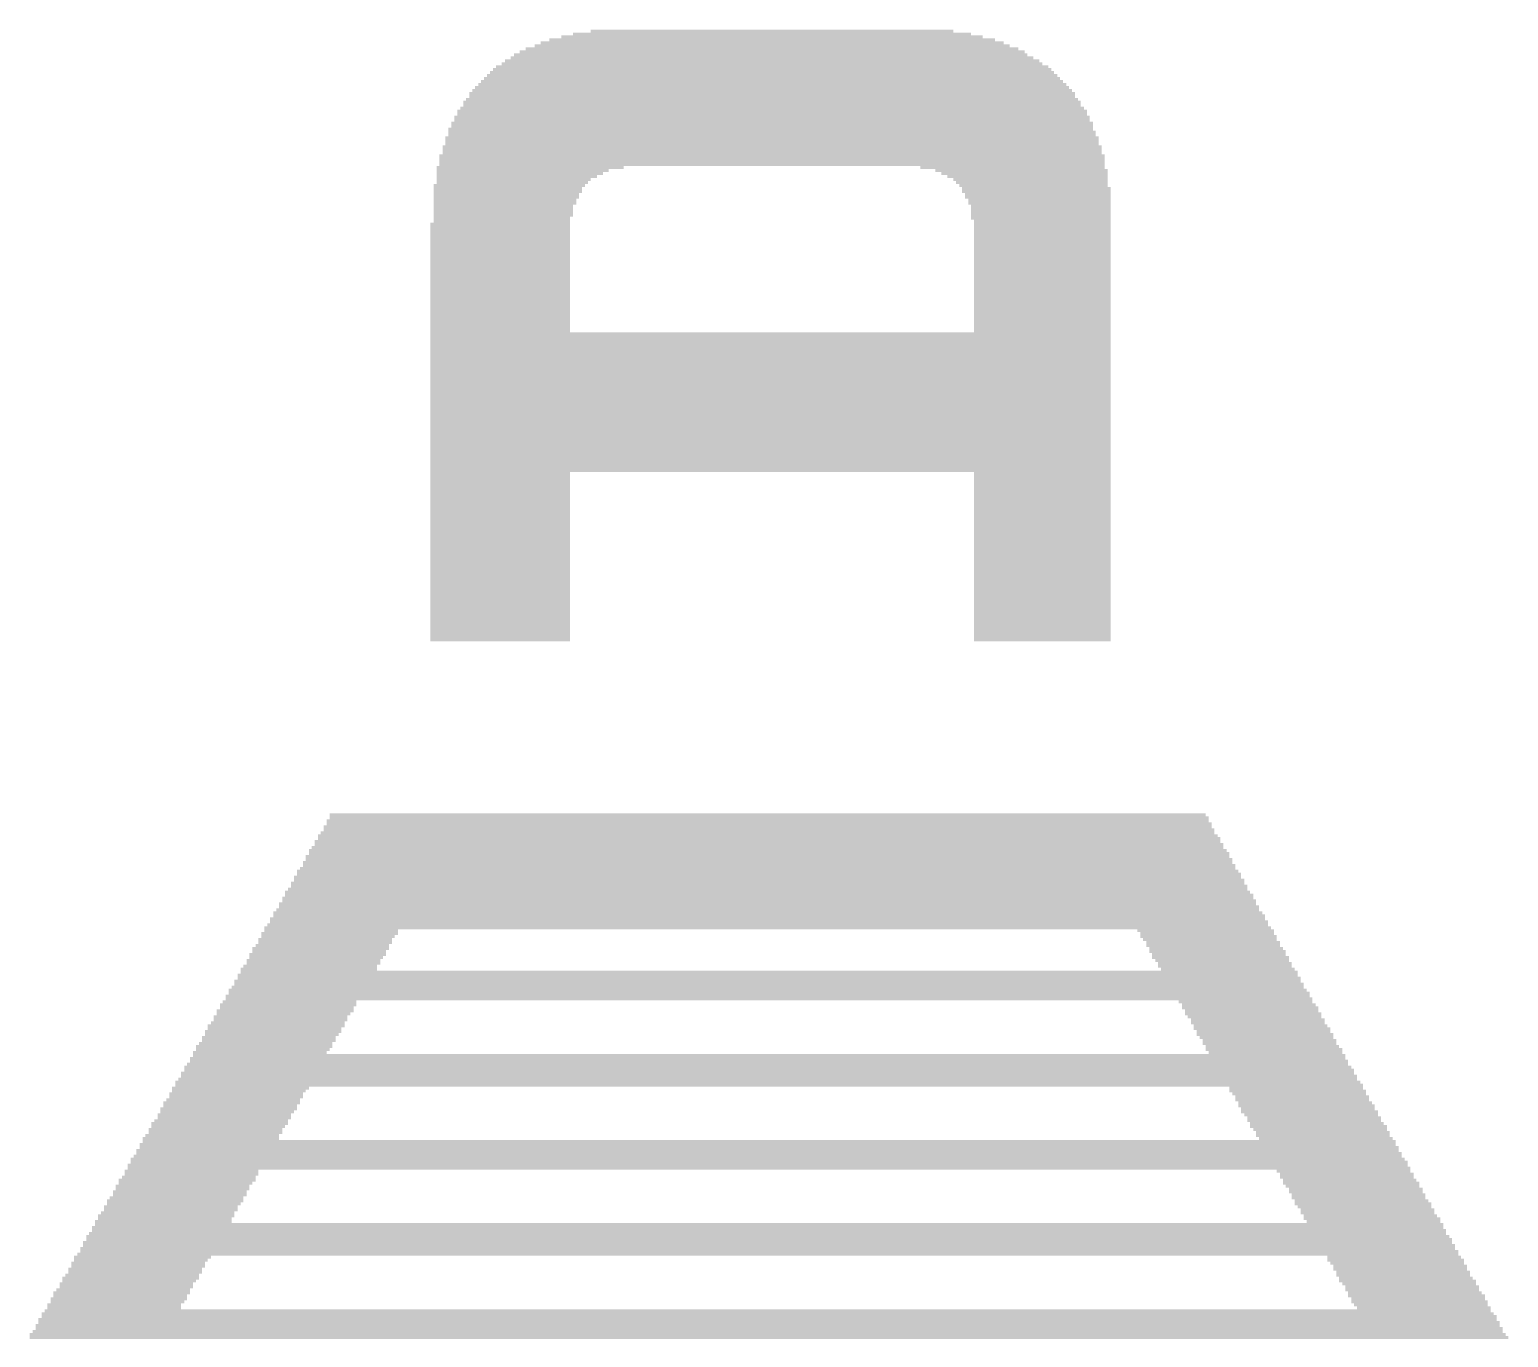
# Model space of a CAD drawing. Extents: x -51 to 50, y -27 to 29.
# Drawn here: x -48.42 to -37.88, y 11.87 to 21.2 of the extents above; entities that cross this region are included whole.
import ezdxf

# ---------------------------------------------------------------- set-up
doc = ezdxf.new("R2010")
doc.units = 0
doc.layers.add('201', color=6, linetype='CONTINUOUS')

# ---------------------------------------------------------------- blocks, each defined once
blk = doc.blocks.new('RECT')
blk.add_solid([(-0.5, -0.5), (0.5, -0.5), (-0.5, 0.5), (0.5, 0.5)])

msp = doc.modelspace()

# ---------------------------------------------------------------- block references
at = {"layer": '201', "rotation": 180}
for p, xscale, yscale in [((-43.1279, 21.1878), 2.5832, 0.0211), ((-43.1279, 21.082), 3.3858, 0.0213), ((-43.1267, 21.1032), 3.302, 0.0211), ((-43.1267, 21.1243), 3.175, 0.0211), ((-43.1279, 21.1455), 3.0048, 0.0213), ((-43.1279, 21.1667), 2.8372, 0.0211), ((-43.1267, 20.9762), 3.81, 0.0211), ((-43.1279, 20.9973), 3.7262, 0.0211), ((-43.1381, 21.0185), 3.6601, 0.0213), ((-43.1279, 21.0397), 3.5992, 0.0211), ((-43.1279, 21.0608), 3.5128, 0.0211), ((-43.1267, 20.8703), 4.064, 0.0211), ((-43.1279, 20.8915), 4.0208, 0.0213), ((-43.1279, 20.9127), 3.9802, 0.0211), ((-43.1267, 20.9338), 3.937, 0.0211), ((-43.1279, 20.955), 3.8532, 0.0213), ((-43.1279, 20.7645), 4.2748, 0.0213), ((-43.1279, 20.7857), 4.2342, 0.0211), ((-43.1267, 20.8068), 4.191, 0.0211), ((-43.1279, 20.828), 4.1478, 0.0213), ((-43.1279, 20.8492), 4.1072, 0.0211), ((-43.1279, 20.6798), 4.4018, 0.0211), ((-43.1279, 20.6587), 4.4018, 0.0211), ((-43.1279, 20.701), 4.3612, 0.0213), ((-43.1267, 20.7433), 4.318, 0.0211), ((-43.1267, 20.7222), 4.318, 0.0211), ((-43.1279, 20.574), 4.5288, 0.0213), ((-43.1279, 20.5528), 4.5288, 0.0211), ((-43.1279, 20.6163), 4.4882, 0.0211), ((-43.1279, 20.5952), 4.4882, 0.0211), ((-43.1267, 20.6375), 4.445, 0.0213), ((-43.1381, 20.4893), 4.5949, 0.0211), ((-43.1279, 20.4682), 4.6152, 0.0211), ((-43.1279, 20.447), 4.6152, 0.0213), ((-43.1267, 20.5317), 4.572, 0.0211), ((-43.1267, 20.5105), 4.572, 0.0213), ((-43.1267, 20.3623), 4.699, 0.0211), ((-43.1267, 20.3412), 4.699, 0.0211), ((-43.1279, 20.4258), 4.6558, 0.0211), ((-43.1279, 20.4047), 4.6558, 0.0211), ((-43.1279, 20.3835), 4.6558, 0.0213), ((-43.1279, 20.2988), 4.7422, 0.0211), ((-43.1279, 20.2777), 4.7422, 0.0211), ((-43.1279, 20.2565), 4.7422, 0.0213), ((-43.1279, 20.2353), 4.7422, 0.0211), ((-43.1267, 20.32), 4.699, 0.0213), ((-44.8526, 20.2142), 1.3335, 0.0211), ((-44.9263, 20.1718), 1.1862, 0.0211), ((-44.9059, 20.193), 1.2268, 0.0213), ((-44.9478, 20.1507), 1.143, 0.0211), ((-44.9694, 20.1295), 1.0998, 0.0213), ((-41.4134, 20.2142), 1.3132, 0.0211), ((-41.3499, 20.193), 1.2268, 0.0213), ((-41.3283, 20.1718), 1.1836, 0.0211), ((-41.308, 20.1507), 1.143, 0.0211), ((-41.2864, 20.1295), 1.0998, 0.0213), ((-45.0215, 20.0237), 1.0363, 0.0211), ((-44.9999, 20.0872), 1.0795, 0.0211), ((-45.0113, 20.066), 1.0566, 0.0213), ((-45.0113, 20.0448), 1.0566, 0.0211), ((-44.9796, 20.1083), 1.0795, 0.0211), ((-41.2763, 20.1083), 1.0795, 0.0211), ((-41.2648, 20.0872), 1.0566, 0.0211), ((-41.2433, 20.066), 1.0592, 0.0213), ((-41.2433, 20.0448), 1.0592, 0.0211), ((-41.2331, 20.0237), 1.0389, 0.0211), ((-45.0215, 20.0025), 1.0363, 0.0213), ((-45.0317, 19.9813), 1.016, 0.0211), ((-45.0317, 19.9602), 1.016, 0.0211), ((-45.0431, 19.939), 0.9931, 0.0213), ((-45.0431, 19.9178), 0.9931, 0.0211), ((-41.2331, 20.0025), 1.0389, 0.0213), ((-41.2217, 19.9813), 1.016, 0.0211), ((-41.2217, 19.9602), 1.016, 0.0211), ((-41.2115, 19.939), 0.9957, 0.0213), ((-41.2115, 19.9178), 0.9957, 0.0211), ((-45.0647, 19.812), 0.9957, 0.0213), ((-45.0431, 19.8967), 0.9931, 0.0211), ((-45.0431, 19.8755), 0.9931, 0.0213), ((-45.0533, 19.8543), 0.9728, 0.0211), ((-45.0533, 19.8332), 0.9728, 0.0211), ((-41.2115, 19.8967), 0.9957, 0.0211), ((-41.2115, 19.8755), 0.9957, 0.0213), ((-41.2115, 19.8543), 0.9957, 0.0211), ((-41.2013, 19.8332), 0.9754, 0.0211), ((-41.2013, 19.812), 0.9754, 0.0213), ((-45.0647, 19.7908), 0.9957, 0.0211), ((-45.0647, 19.7697), 0.9957, 0.0211), ((-45.0647, 19.7485), 0.9957, 0.0213), ((-45.0647, 19.7273), 0.9957, 0.0211), ((-45.0647, 19.7062), 0.9957, 0.0211), ((-41.2013, 19.7908), 0.9754, 0.0211), ((-41.2013, 19.7697), 0.9754, 0.0211), ((-41.2013, 19.7485), 0.9754, 0.0213), ((-41.2013, 19.7273), 0.9754, 0.0211), ((-41.2013, 19.7062), 0.9754, 0.0211), ((-45.0647, 19.685), 0.9957, 0.0213), ((-45.0647, 19.6638), 0.9957, 0.0211), ((-45.0647, 19.6427), 0.9957, 0.0211), ((-45.0647, 19.6215), 0.9957, 0.0213), ((-45.0647, 19.6003), 0.9957, 0.0211), ((-41.2013, 19.685), 0.9754, 0.0213), ((-41.2013, 19.6638), 0.9754, 0.0211), ((-41.2013, 19.6427), 0.9754, 0.0211), ((-41.2013, 19.6215), 0.9754, 0.0213), ((-41.2013, 19.6003), 0.9754, 0.0211), ((-45.0647, 19.5792), 0.9957, 0.0211), ((-45.0647, 19.558), 0.9957, 0.0213), ((-45.0647, 19.5368), 0.9957, 0.0211), ((-45.0647, 19.5157), 0.9957, 0.0211), ((-45.0647, 19.4945), 0.9957, 0.0213), ((-41.2013, 19.5792), 0.9754, 0.0211), ((-41.2013, 19.558), 0.9754, 0.0213), ((-41.2013, 19.5368), 0.9754, 0.0211), ((-41.2013, 19.5157), 0.9754, 0.0211), ((-41.2013, 19.4945), 0.9754, 0.0213), ((-45.0647, 19.4733), 0.9957, 0.0211), ((-45.0647, 19.4522), 0.9957, 0.0211), ((-45.0647, 19.431), 0.9957, 0.0213), ((-45.0647, 19.4098), 0.9957, 0.0211), ((-45.0647, 19.3887), 0.9957, 0.0211), ((-41.2013, 19.4733), 0.9754, 0.0211), ((-41.2013, 19.4522), 0.9754, 0.0211), ((-41.2013, 19.431), 0.9754, 0.0213), ((-41.2013, 19.4098), 0.9754, 0.0211), ((-41.2013, 19.3887), 0.9754, 0.0211), ((-45.0647, 19.3675), 0.9957, 0.0213), ((-45.0647, 19.3463), 0.9957, 0.0211), ((-45.0647, 19.3252), 0.9957, 0.0211), ((-45.0647, 19.304), 0.9957, 0.0213), ((-45.0647, 19.2828), 0.9957, 0.0211), ((-41.2013, 19.3675), 0.9754, 0.0213), ((-41.2013, 19.3463), 0.9754, 0.0211), ((-41.2013, 19.3252), 0.9754, 0.0211), ((-41.2013, 19.304), 0.9754, 0.0213), ((-41.2013, 19.2828), 0.9754, 0.0211), ((-45.0647, 19.2617), 0.9957, 0.0211), ((-45.0647, 19.2405), 0.9957, 0.0213), ((-45.0647, 19.2193), 0.9957, 0.0211), ((-45.0647, 19.1982), 0.9957, 0.0211), ((-45.0647, 19.177), 0.9957, 0.0213), ((-41.2013, 19.2617), 0.9754, 0.0211), ((-41.2013, 19.2405), 0.9754, 0.0213), ((-41.2013, 19.2193), 0.9754, 0.0211), ((-41.2013, 19.1982), 0.9754, 0.0211), ((-41.2013, 19.177), 0.9754, 0.0213), ((-45.0647, 19.1558), 0.9957, 0.0211), ((-45.0647, 19.1347), 0.9957, 0.0211), ((-45.0647, 19.1135), 0.9957, 0.0213), ((-45.0647, 19.0923), 0.9957, 0.0211), ((-45.0647, 19.0712), 0.9957, 0.0211), ((-41.2013, 19.1558), 0.9754, 0.0211), ((-41.2013, 19.1347), 0.9754, 0.0211), ((-41.2013, 19.1135), 0.9754, 0.0213), ((-41.2013, 19.0923), 0.9754, 0.0211), ((-41.2013, 19.0712), 0.9754, 0.0211), ((-45.0647, 19.05), 0.9957, 0.0213), ((-43.1381, 19.0288), 4.8489, 0.0211), ((-43.1381, 19.0077), 4.8489, 0.0211), ((-43.1381, 18.9865), 4.8489, 0.0213), ((-43.1381, 18.9653), 4.8489, 0.0211), ((-41.2013, 19.05), 0.9754, 0.0213), ((-43.1381, 18.9442), 4.8489, 0.0211), ((-43.1381, 18.923), 4.8489, 0.0213), ((-43.1381, 18.9018), 4.8489, 0.0211), ((-43.1381, 18.8807), 4.8489, 0.0211), ((-43.1381, 18.8595), 4.8489, 0.0213), ((-43.1381, 18.8383), 4.8489, 0.0211), ((-43.1381, 18.8172), 4.8489, 0.0211), ((-43.1381, 18.796), 4.8489, 0.0213), ((-43.1381, 18.7748), 4.8489, 0.0211), ((-43.1381, 18.7537), 4.8489, 0.0211), ((-43.1381, 18.7325), 4.8489, 0.0213), ((-43.1381, 18.7113), 4.8489, 0.0211), ((-43.1381, 18.6902), 4.8489, 0.0211), ((-43.1381, 18.669), 4.8489, 0.0213), ((-43.1381, 18.6478), 4.8489, 0.0211), ((-43.1381, 18.6267), 4.8489, 0.0211), ((-43.1381, 18.6055), 4.8489, 0.0213), ((-43.1381, 18.5843), 4.8489, 0.0211), ((-43.1381, 18.5632), 4.8489, 0.0211), ((-43.1381, 18.542), 4.8489, 0.0213), ((-43.1381, 18.5208), 4.8489, 0.0211), ((-43.1381, 18.4997), 4.8489, 0.0211), ((-43.1381, 18.4785), 4.8489, 0.0213), ((-43.1381, 18.4573), 4.8489, 0.0211), ((-43.1381, 18.4362), 4.8489, 0.0211), ((-43.1381, 18.415), 4.8489, 0.0213), ((-43.1381, 18.3938), 4.8489, 0.0211), ((-43.1381, 18.3727), 4.8489, 0.0211), ((-43.1381, 18.3515), 4.8489, 0.0213), ((-43.1381, 18.3303), 4.8489, 0.0211), ((-43.1381, 18.3092), 4.8489, 0.0211), ((-43.1381, 18.288), 4.8489, 0.0213), ((-43.1381, 18.2668), 4.8489, 0.0211), ((-43.1381, 18.2457), 4.8489, 0.0211), ((-43.1381, 18.2245), 4.8489, 0.0213), ((-43.1381, 18.2033), 4.8489, 0.0211), ((-43.1381, 18.1822), 4.8489, 0.0211), ((-43.1381, 18.161), 4.8489, 0.0213), ((-43.1381, 18.1398), 4.8489, 0.0211), ((-43.1381, 18.1187), 4.8489, 0.0211), ((-43.1381, 18.0975), 4.8489, 0.0213), ((-43.1381, 18.0763), 4.8489, 0.0211), ((-43.1381, 18.0552), 4.8489, 0.0211), ((-45.0647, 18.034), 0.9957, 0.0213), ((-41.2013, 18.034), 0.9754, 0.0213), ((-45.0647, 18.0128), 0.9957, 0.0211), ((-45.0647, 17.9917), 0.9957, 0.0211), ((-45.0647, 17.9705), 0.9957, 0.0213), ((-45.0647, 17.9493), 0.9957, 0.0211), ((-45.0647, 17.9282), 0.9957, 0.0211), ((-41.2013, 18.0128), 0.9754, 0.0211), ((-41.2013, 17.9917), 0.9754, 0.0211), ((-41.2013, 17.9705), 0.9754, 0.0213), ((-41.2013, 17.9493), 0.9754, 0.0211), ((-41.2013, 17.9282), 0.9754, 0.0211), ((-45.0647, 17.907), 0.9957, 0.0213), ((-45.0647, 17.8858), 0.9957, 0.0211), ((-45.0647, 17.8647), 0.9957, 0.0211), ((-45.0647, 17.8435), 0.9957, 0.0213), ((-45.0647, 17.8223), 0.9957, 0.0211), ((-41.2013, 17.907), 0.9754, 0.0213), ((-41.2013, 17.8858), 0.9754, 0.0211), ((-41.2013, 17.8647), 0.9754, 0.0211), ((-41.2013, 17.8435), 0.9754, 0.0213), ((-41.2013, 17.8223), 0.9754, 0.0211), ((-45.0647, 17.8012), 0.9957, 0.0211), ((-45.0647, 17.78), 0.9957, 0.0213), ((-45.0647, 17.7588), 0.9957, 0.0211), ((-45.0647, 17.7377), 0.9957, 0.0211), ((-45.0647, 17.7165), 0.9957, 0.0213), ((-41.2013, 17.8012), 0.9754, 0.0211), ((-41.2013, 17.78), 0.9754, 0.0213), ((-41.2013, 17.7588), 0.9754, 0.0211), ((-41.2013, 17.7377), 0.9754, 0.0211), ((-41.2013, 17.7165), 0.9754, 0.0213), ((-45.0647, 17.6953), 0.9957, 0.0211), ((-45.0647, 17.6742), 0.9957, 0.0211), ((-45.0647, 17.653), 0.9957, 0.0213), ((-45.0647, 17.6318), 0.9957, 0.0211), ((-45.0647, 17.6107), 0.9957, 0.0211), ((-41.2013, 17.6953), 0.9754, 0.0211), ((-41.2013, 17.6742), 0.9754, 0.0211), ((-41.2013, 17.653), 0.9754, 0.0213), ((-41.2013, 17.6318), 0.9754, 0.0211), ((-41.2013, 17.6107), 0.9754, 0.0211), ((-45.0647, 17.5895), 0.9957, 0.0213), ((-45.0647, 17.5683), 0.9957, 0.0211), ((-45.0647, 17.5472), 0.9957, 0.0211), ((-45.0647, 17.526), 0.9957, 0.0213), ((-45.0647, 17.5048), 0.9957, 0.0211), ((-41.2013, 17.5895), 0.9754, 0.0213), ((-41.2013, 17.5683), 0.9754, 0.0211), ((-41.2013, 17.5472), 0.9754, 0.0211), ((-41.2013, 17.526), 0.9754, 0.0213), ((-41.2013, 17.5048), 0.9754, 0.0211), ((-45.0647, 17.4837), 0.9957, 0.0211), ((-45.0647, 17.4625), 0.9957, 0.0213), ((-45.0647, 17.4413), 0.9957, 0.0211), ((-45.0647, 17.4202), 0.9957, 0.0211), ((-45.0647, 17.399), 0.9957, 0.0213), ((-41.2013, 17.4837), 0.9754, 0.0211), ((-41.2013, 17.4625), 0.9754, 0.0213), ((-41.2013, 17.4413), 0.9754, 0.0211), ((-41.2013, 17.4202), 0.9754, 0.0211), ((-41.2013, 17.399), 0.9754, 0.0213), ((-45.0647, 17.3778), 0.9957, 0.0211), ((-45.0647, 17.3567), 0.9957, 0.0211), ((-45.0647, 17.3355), 0.9957, 0.0213), ((-45.0647, 17.3143), 0.9957, 0.0211), ((-45.0647, 17.2932), 0.9957, 0.0211), ((-41.2013, 17.3778), 0.9754, 0.0211), ((-41.2013, 17.3567), 0.9754, 0.0211), ((-41.2013, 17.3355), 0.9754, 0.0213), ((-41.2013, 17.3143), 0.9754, 0.0211), ((-41.2013, 17.2932), 0.9754, 0.0211), ((-45.0647, 17.272), 0.9957, 0.0213), ((-45.0647, 17.2508), 0.9957, 0.0211), ((-45.0647, 17.2297), 0.9957, 0.0211), ((-45.0647, 17.2085), 0.9957, 0.0213), ((-45.0647, 17.1873), 0.9957, 0.0211), ((-41.2013, 17.272), 0.9754, 0.0213), ((-41.2013, 17.2508), 0.9754, 0.0211), ((-41.2013, 17.2297), 0.9754, 0.0211), ((-41.2013, 17.2085), 0.9754, 0.0213), ((-41.2013, 17.1873), 0.9754, 0.0211), ((-45.0647, 17.1662), 0.9957, 0.0211), ((-45.0647, 17.145), 0.9957, 0.0213), ((-45.0647, 17.1238), 0.9957, 0.0211), ((-45.0647, 17.1027), 0.9957, 0.0211), ((-45.0647, 17.0815), 0.9957, 0.0213), ((-41.2013, 17.1662), 0.9754, 0.0211), ((-41.2013, 17.145), 0.9754, 0.0213), ((-41.2013, 17.1238), 0.9754, 0.0211), ((-41.2013, 17.1027), 0.9754, 0.0211), ((-41.2013, 17.0815), 0.9754, 0.0213), ((-45.0647, 17.0603), 0.9957, 0.0211), ((-45.0647, 17.0392), 0.9957, 0.0211), ((-45.0647, 17.018), 0.9957, 0.0213), ((-45.0647, 16.9968), 0.9957, 0.0211), ((-45.0647, 16.9757), 0.9957, 0.0211), ((-41.2013, 17.0603), 0.9754, 0.0211), ((-41.2013, 17.0392), 0.9754, 0.0211), ((-41.2013, 17.018), 0.9754, 0.0213), ((-41.2013, 16.9968), 0.9754, 0.0211), ((-41.2013, 16.9757), 0.9754, 0.0211), ((-45.0647, 16.9545), 0.9957, 0.0213), ((-45.0647, 16.9333), 0.9957, 0.0211), ((-45.0647, 16.9122), 0.9957, 0.0211), ((-45.0647, 16.891), 0.9957, 0.0213), ((-45.0647, 16.8698), 0.9957, 0.0211), ((-41.2013, 16.9545), 0.9754, 0.0213), ((-41.2013, 16.9333), 0.9754, 0.0211), ((-41.2013, 16.9122), 0.9754, 0.0211), ((-41.2013, 16.891), 0.9754, 0.0213), ((-41.2013, 16.8698), 0.9754, 0.0211), ((-45.0647, 16.8487), 0.9957, 0.0211), ((-41.2013, 16.8487), 0.9754, 0.0211), ((-43.1597, 15.5998), 6.2433, 0.0211), ((-43.1597, 15.5152), 6.3297, 0.0211), ((-43.1495, 15.494), 6.35, 0.0213), ((-43.1584, 15.5575), 6.2865, 0.0213), ((-43.1483, 15.5363), 6.3068, 0.0211), ((-43.1483, 15.5787), 6.2662, 0.0211), ((-43.1597, 15.4093), 6.4567, 0.0211), ((-43.1495, 15.3882), 6.477, 0.0211), ((-43.1483, 15.4305), 6.4338, 0.0213), ((-43.1584, 15.4517), 6.4135, 0.0211), ((-43.1597, 15.4728), 6.3703, 0.0211), ((-43.1597, 15.3035), 6.5837, 0.0213), ((-43.1495, 15.2823), 6.604, 0.0211), ((-43.1483, 15.3247), 6.5608, 0.0211), ((-43.1584, 15.3458), 6.5405, 0.0211), ((-43.1597, 15.367), 6.4973, 0.0213), ((-43.1597, 15.1977), 6.7107, 0.0211), ((-43.1495, 15.1765), 6.731, 0.0213), ((-43.1584, 15.2188), 6.6675, 0.0211), ((-43.1597, 15.2612), 6.6243, 0.0211), ((-43.1483, 15.24), 6.6472, 0.0213), ((-43.1597, 15.0707), 6.8377, 0.0211), ((-43.1483, 15.0918), 6.8148, 0.0211), ((-43.1584, 15.113), 6.7945, 0.0213), ((-43.1597, 15.1553), 6.7513, 0.0211), ((-43.1483, 15.1342), 6.7742, 0.0211), ((-43.1597, 14.9648), 6.9647, 0.0211), ((-43.1483, 14.986), 6.9418, 0.0213), ((-43.1584, 15.0072), 6.9215, 0.0211), ((-43.1483, 15.0283), 6.9012, 0.0211), ((-43.1597, 15.0495), 6.8783, 0.0213), ((-43.1597, 14.859), 7.0917, 0.0213), ((-43.1584, 14.9013), 7.0485, 0.0211), ((-43.1483, 14.8802), 7.0688, 0.0211), ((-43.1597, 14.9225), 7.0053, 0.0213), ((-43.1495, 14.9437), 6.985, 0.0211), ((-46.2813, 14.7532), 0.9754, 0.0211), ((-43.1584, 14.7955), 7.1755, 0.0213), ((-46.2699, 14.7743), 0.9525, 0.0211), ((-43.1597, 14.8167), 7.1323, 0.0211), ((-43.1495, 14.8378), 7.112, 0.0211), ((-40.0368, 14.7743), 0.9728, 0.0211), ((-40.0266, 14.7532), 0.9525, 0.0211), ((-46.3448, 14.6473), 0.9754, 0.0211), ((-46.3334, 14.6685), 0.9525, 0.0213), ((-46.3131, 14.7108), 0.9525, 0.0211), ((-46.3131, 14.6897), 0.9525, 0.0211), ((-46.2928, 14.732), 0.9525, 0.0213), ((-40.0164, 14.732), 0.9728, 0.0213), ((-40.0063, 14.7108), 0.9525, 0.0211), ((-39.9834, 14.6897), 0.9525, 0.0211), ((-39.9834, 14.6685), 0.9525, 0.0213), ((-39.9631, 14.6473), 0.9525, 0.0211), ((-46.3969, 14.5627), 0.9525, 0.0211), ((-46.3969, 14.5415), 0.9525, 0.0213), ((-46.3766, 14.5838), 0.9525, 0.0211), ((-46.3664, 14.605), 0.9728, 0.0213), ((-46.3563, 14.6262), 0.9525, 0.0211), ((-39.9529, 14.6262), 0.9728, 0.0211), ((-39.9428, 14.605), 0.9525, 0.0213), ((-39.9313, 14.5838), 0.9754, 0.0211), ((-39.9199, 14.5627), 0.9525, 0.0211), ((-39.8996, 14.5415), 0.9525, 0.0213), ((-43.1584, 14.4568), 7.5565, 0.0211), ((-43.1483, 14.4357), 7.5768, 0.0211), ((-43.1483, 14.478), 7.5362, 0.0213), ((-46.4299, 14.4992), 0.9728, 0.0211), ((-46.4198, 14.5203), 0.9525, 0.0211), ((-39.8996, 14.5203), 0.9525, 0.0211), ((-39.8793, 14.4992), 0.9525, 0.0211), ((-43.1483, 14.3298), 7.7038, 0.0211), ((-43.1584, 14.351), 7.6835, 0.0213), ((-43.1597, 14.3722), 7.6403, 0.0211), ((-43.1597, 14.4145), 7.5997, 0.0213), ((-43.1495, 14.3933), 7.62, 0.0211), ((-46.5874, 14.224), 0.9525, 0.0213), ((-46.5772, 14.2452), 0.9728, 0.0211), ((-46.5671, 14.2663), 0.9525, 0.0211), ((-43.1597, 14.3087), 7.7267, 0.0211), ((-43.1495, 14.2875), 7.747, 0.0213), ((-39.7523, 14.2663), 0.9525, 0.0211), ((-39.7193, 14.224), 0.9728, 0.0213), ((-39.7294, 14.2452), 0.9525, 0.0211), ((-46.6509, 14.1182), 0.9525, 0.0211), ((-46.6306, 14.1605), 0.9525, 0.0213), ((-46.6306, 14.1393), 0.9525, 0.0211), ((-46.6103, 14.1817), 0.9525, 0.0211), ((-46.5988, 14.2028), 0.9754, 0.0211), ((-39.7091, 14.2028), 0.9525, 0.0211), ((-39.6989, 14.1817), 0.9728, 0.0211), ((-39.6888, 14.1605), 0.9525, 0.0213), ((-39.6659, 14.1393), 0.9525, 0.0211), ((-39.6659, 14.1182), 0.9525, 0.0211), ((-46.7144, 14.0123), 0.9525, 0.0211), ((-46.6839, 14.0547), 0.9728, 0.0211), ((-46.6941, 14.0335), 0.9525, 0.0213), ((-46.6738, 14.0758), 0.9525, 0.0211), ((-46.6623, 14.097), 0.9754, 0.0213), ((-39.6456, 14.097), 0.9525, 0.0213), ((-39.6354, 14.0758), 0.9728, 0.0211), ((-39.6253, 14.0547), 0.9525, 0.0211), ((-39.6138, 14.0335), 0.9754, 0.0213), ((-39.6024, 14.0123), 0.9525, 0.0211), ((-46.7779, 13.9065), 0.9525, 0.0213), ((-46.7474, 13.9488), 0.9728, 0.0211), ((-46.7576, 13.9277), 0.9525, 0.0211), ((-46.7373, 13.97), 0.9525, 0.0213), ((-46.7144, 13.9912), 0.9525, 0.0211), ((-39.5821, 13.9912), 0.9525, 0.0211), ((-39.5821, 13.97), 0.9525, 0.0213), ((-39.5618, 13.9488), 0.9525, 0.0211), ((-39.5503, 13.9277), 0.9754, 0.0211), ((-39.5389, 13.9065), 0.9525, 0.0213), ((-43.1584, 13.8007), 8.3185, 0.0211), ((-43.1597, 13.8218), 8.2753, 0.0211), ((-43.1597, 13.8642), 8.2347, 0.0211), ((-43.1495, 13.843), 8.255, 0.0213), ((-43.1483, 13.8853), 8.2118, 0.0211), ((-43.1584, 13.6948), 8.4455, 0.0211), ((-43.1597, 13.716), 8.4023, 0.0213), ((-43.1597, 13.7583), 8.3617, 0.0211), ((-43.1495, 13.7372), 8.382, 0.0211), ((-43.1483, 13.7795), 8.3388, 0.0213), ((-46.9481, 13.6102), 0.9525, 0.0211), ((-46.9481, 13.589), 0.9525, 0.0213), ((-46.9163, 13.6525), 0.9754, 0.0213), ((-46.9278, 13.6313), 0.9525, 0.0211), ((-43.1483, 13.6737), 8.4658, 0.0211), ((-39.3916, 13.6525), 0.9525, 0.0213), ((-39.3814, 13.6313), 0.9728, 0.0211), ((-39.3713, 13.6102), 0.9525, 0.0211), ((-39.3484, 13.589), 0.9525, 0.0213), ((-47.0116, 13.4832), 0.9525, 0.0211), ((-47.0014, 13.5043), 0.9728, 0.0211), ((-46.9913, 13.5255), 0.9525, 0.0213), ((-46.9798, 13.5467), 0.9754, 0.0211), ((-46.9684, 13.5678), 0.9525, 0.0211), ((-39.3484, 13.5678), 0.9525, 0.0211), ((-39.3281, 13.5467), 0.9525, 0.0211), ((-39.3179, 13.5255), 0.9728, 0.0213), ((-39.3078, 13.5043), 0.9525, 0.0211), ((-39.2963, 13.4832), 0.9754, 0.0211), ((-47.0649, 13.3985), 0.9728, 0.0213), ((-47.0751, 13.3773), 0.9525, 0.0211), ((-47.0548, 13.4197), 0.9525, 0.0211), ((-47.0319, 13.462), 0.9525, 0.0213), ((-47.0319, 13.4408), 0.9525, 0.0211), ((-39.2849, 13.462), 0.9525, 0.0213), ((-39.2646, 13.4408), 0.9525, 0.0211), ((-39.2646, 13.4197), 0.9525, 0.0211), ((-39.2443, 13.3985), 0.9525, 0.0213), ((-39.2328, 13.3773), 0.9754, 0.0211), ((-43.1483, 13.2715), 8.9332, 0.0213), ((-47.1284, 13.2927), 0.9728, 0.0211), ((-47.1183, 13.3138), 0.9525, 0.0211), ((-47.0954, 13.3562), 0.9525, 0.0211), ((-47.0954, 13.335), 0.9525, 0.0213), ((-39.2214, 13.3562), 0.9525, 0.0211), ((-39.2011, 13.335), 0.9525, 0.0213), ((-39.2011, 13.3138), 0.9525, 0.0211), ((-39.1808, 13.2927), 0.9525, 0.0211), ((-43.1597, 13.208), 8.9967, 0.0213), ((-43.1495, 13.1868), 9.017, 0.0211), ((-43.1584, 13.2503), 8.9535, 0.0211), ((-43.1483, 13.2292), 8.9738, 0.0211), ((-43.1597, 13.1022), 9.1237, 0.0211), ((-43.1495, 13.081), 9.144, 0.0213), ((-43.1584, 13.1445), 9.0805, 0.0213), ((-43.1483, 13.1233), 9.1008, 0.0211), ((-43.1597, 13.1657), 9.0373, 0.0211), ((-47.2973, 12.9963), 0.9754, 0.0211), ((-47.3088, 12.9752), 0.9525, 0.0211), ((-47.2859, 13.0175), 0.9525, 0.0213), ((-47.2656, 13.0598), 0.9525, 0.0211), ((-47.2656, 13.0387), 0.9525, 0.0211), ((-39.0538, 13.0598), 0.9525, 0.0211), ((-39.0309, 13.0387), 0.9525, 0.0211), ((-39.0309, 13.0175), 0.9525, 0.0213), ((-39.0106, 12.9963), 0.9525, 0.0211), ((-39.0004, 12.9752), 0.9728, 0.0211), ((-47.3723, 12.8693), 0.9525, 0.0211), ((-47.3494, 12.9117), 0.9525, 0.0211), ((-47.3494, 12.8905), 0.9525, 0.0213), ((-47.3291, 12.954), 0.9525, 0.0213), ((-47.3291, 12.9328), 0.9525, 0.0211), ((-38.9903, 12.954), 0.9525, 0.0213), ((-38.9674, 12.9328), 0.9525, 0.0211), ((-38.9674, 12.9117), 0.9525, 0.0211), ((-38.9471, 12.8905), 0.9525, 0.0213), ((-38.9471, 12.8693), 0.9525, 0.0211), ((-47.4358, 12.7635), 0.9525, 0.0213), ((-47.4129, 12.8058), 0.9525, 0.0211), ((-47.4129, 12.7847), 0.9525, 0.0211), ((-47.3926, 12.827), 0.9525, 0.0213), ((-47.3824, 12.8482), 0.9728, 0.0211), ((-38.9268, 12.8482), 0.9525, 0.0211), ((-38.9153, 12.827), 0.9754, 0.0213), ((-38.9039, 12.8058), 0.9525, 0.0211), ((-38.8836, 12.7847), 0.9525, 0.0211), ((-38.8836, 12.7635), 0.9525, 0.0213), ((-43.1597, 12.6577), 9.6317, 0.0211), ((-47.4663, 12.7), 0.9728, 0.0213), ((-43.1483, 12.6788), 9.6088, 0.0211), ((-47.4459, 12.7423), 0.9728, 0.0211), ((-47.4561, 12.7212), 0.9525, 0.0211), ((-38.8633, 12.7423), 0.9525, 0.0211), ((-38.8518, 12.7212), 0.9754, 0.0211), ((-38.8404, 12.7), 0.9525, 0.0213), ((-43.1597, 12.5518), 9.7587, 0.0211), ((-43.1584, 12.5942), 9.7155, 0.0211), ((-43.1483, 12.573), 9.7358, 0.0213), ((-43.1597, 12.6153), 9.6723, 0.0211), ((-43.1495, 12.6365), 9.652, 0.0213), ((-47.6148, 12.446), 0.9754, 0.0213), ((-43.1584, 12.4672), 9.8425, 0.0211), ((-43.1597, 12.5095), 9.7993, 0.0213), ((-43.1483, 12.4883), 9.8222, 0.0211), ((-43.1495, 12.5307), 9.779, 0.0211), ((-38.6931, 12.446), 0.9525, 0.0213), ((-47.6669, 12.3613), 0.9525, 0.0211), ((-47.6669, 12.3402), 0.9525, 0.0211), ((-47.6466, 12.4037), 0.9525, 0.0211), ((-47.6466, 12.3825), 0.9525, 0.0213), ((-47.6263, 12.4248), 0.9525, 0.0211), ((-38.6829, 12.4248), 0.9728, 0.0211), ((-38.6728, 12.4037), 0.9525, 0.0211), ((-38.6499, 12.3825), 0.9525, 0.0213), ((-38.6499, 12.3613), 0.9525, 0.0211), ((-38.6296, 12.3402), 0.9525, 0.0211), ((-47.7304, 12.2555), 0.9525, 0.0213), ((-47.7304, 12.2343), 0.9525, 0.0211), ((-47.6999, 12.2978), 0.9728, 0.0211), ((-47.7101, 12.2767), 0.9525, 0.0211), ((-47.6898, 12.319), 0.9525, 0.0213), ((-38.6296, 12.319), 0.9525, 0.0213), ((-38.6093, 12.2978), 0.9525, 0.0211), ((-38.5978, 12.2767), 0.9754, 0.0211), ((-38.5864, 12.2555), 0.9525, 0.0213), ((-38.5661, 12.2343), 0.9525, 0.0211), ((-47.7838, 12.1497), 0.9728, 0.0211), ((-47.7939, 12.1285), 0.9525, 0.0213), ((-47.7736, 12.1708), 0.9525, 0.0211), ((-47.7634, 12.192), 0.9728, 0.0213), ((-47.7533, 12.2132), 0.9525, 0.0211), ((-38.5661, 12.2132), 0.9525, 0.0211), ((-38.5458, 12.192), 0.9525, 0.0213), ((-38.5343, 12.1708), 0.9754, 0.0211), ((-38.5229, 12.1497), 0.9525, 0.0211), ((-38.5128, 12.1285), 0.9728, 0.0213), ((-43.1483, 12.0227), 10.3708, 0.0211), ((-43.1584, 12.0438), 10.3505, 0.0211), ((-43.1597, 12.065), 10.3073, 0.0213), ((-47.8168, 12.1073), 0.9525, 0.0211), ((-47.8168, 12.0862), 0.9525, 0.0211), ((-38.5026, 12.1073), 0.9525, 0.0211), ((-38.4823, 12.0862), 0.9525, 0.0211), ((-43.1584, 11.9168), 10.4775, 0.0211), ((-43.1597, 11.9592), 10.4343, 0.0211), ((-43.1483, 11.938), 10.4572, 0.0213), ((-43.1597, 12.0015), 10.3937, 0.0213), ((-43.1495, 11.9803), 10.414, 0.0211), ((-43.1597, 11.8957), 10.5207, 0.0211), ((-43.1495, 11.8745), 10.541, 0.0213)]:
    msp.add_blockref('RECT', p, dxfattribs=dict(at, xscale=xscale, yscale=yscale))

doc.saveas('drawing.dxf')
